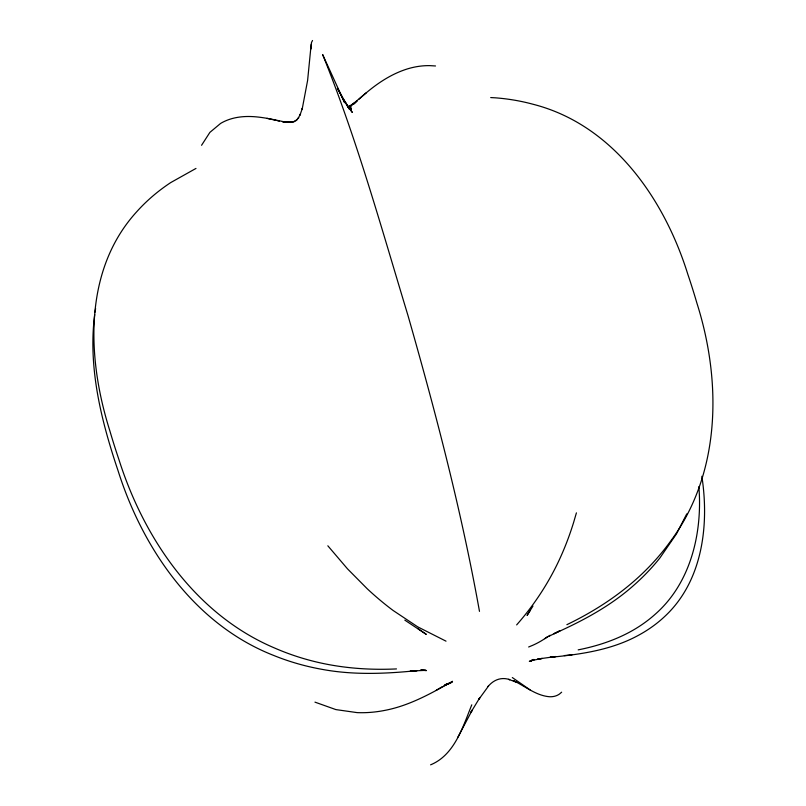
<?xml version="1.0" encoding="UTF-8"?>
<svg xmlns="http://www.w3.org/2000/svg" width="806" height="806" viewBox="0 0 806 806"><rect width="100%" height="100%" fill="white"/><g stroke="black" fill="none" stroke-linecap="round" stroke-linejoin="round"><path stroke-width="1.21" d="M310.955 49.005L311.499 42.476L312.537 40.502M311.187 44.199L307.61 80.439L302.169 109.203L302.452 108.105L299.983 115.077L300.527 113.999L297.928 118.623L298.744 117.656L295.782 120.729L296.9 119.933L293.354 121.908L294.805 121.313L290.321 122.421L292.175 122.059L286.1 122.341L290.966 122.411L282.422 121.646L285.697 122.129C269.99 118.915 253.809 114.643 237.669 117.354A179.557 87.421 51.1 0 0 220.562 123.459L209.882 132.386L201.56 145.292M94.695 314.572C89.204 357.33 96.911 400.552 108.87 441.577A998.16 820.478 1.7 0 0 117.988 470.482C142.843 549.168 194.689 624.569 273.909 655.53A207.434 170.509 1.7 0 0 321.826 669.312C353.28 675.196 385.49 673.846 417.155 670.602L410.224 671.066L425.699 670.35L420.359 670.239L426.505 670.552L421.518 670.169M95.027 312.144L95.592 308.537M576.411 512.858L573.701 522.157A188.816 110.583 -79.3 0 1 560.926 556.261C549.783 581.227 534.721 604.399 516.646 624.902M471.782 704.827C462.835 726.901 454.604 754.95 430.595 764.834M686.783 513.875L676.546 533.774L659.902 557.964A202.447 169.3 -21 0 1 633.496 585.559C610.122 606.324 582.264 621.104 553.893 633.788L559.968 630.755L548.523 636.518M457.858 737.218L472.266 710.066L470.704 712.645L479.761 697.774L478.754 699.427L488.517 686.047L488.093 686.46C493.524 679.921 501.171 676.718 509.765 679.649L508.606 679.367L517.019 682.41M529.925 610.847L527.084 615.391L532.968 606.041M353.663 104.276L355.446 102.553M359.053 99.168C373.057 86.272 388.925 74.706 407.272 68.953A188.816 110.573 -79.3 0 1 429.759 65.639L435.512 65.971M561.651 692.183L559.555 693.976A188.816 52.007 61.7 0 1 549.36 696.727C535.869 695.578 525.018 686.087 513.2 680.566L515.145 681.624M366.438 92.64L350.721 105.888L357.038 101.163L348.625 106.654M528.645 646.996L532.756 645.284A80.922 66.082 4.7 0 0 544.785 638.664L547.677 636.589M533.229 659.499L530.973 661.071L533.733 659.479M544.785 638.664L550.125 635.259M436.328 690.198L442.262 686.722M452.509 681.292C431.23 693.452 409.287 705.693 384.936 710.368A179.557 131.126 -63.1 0 1 357.108 712.615L335.911 709.602L314.965 702.137M566.88 624.68C595.322 610.948 622.131 593.438 644.719 571.263A211.867 176.443 -27.6 0 0 670.874 540.776C721.179 472.719 721.642 381.067 696.908 303.137A977.325 813.909 -27.6 0 0 687.8 274.221C664.436 199.183 613.215 124.789 533.26 104.317A211.867 176.443 -27.6 0 0 495.448 97.828L490.703 97.566M448.327 683.589L444.056 685.694L452.226 682.027L444.942 684.899L450.705 683.045L447.38 683.941M195.979 168.434L170.741 182.569A207.434 168.101 7.7 0 0 136.909 211.535C82.756 270.665 87.129 358.912 109.777 430.575A998.16 808.912 7.7 0 0 118.895 459.48C144.042 538.861 195.747 614.595 274.524 647.984A207.434 168.101 7.7 0 0 322.319 663.318C346.651 668.486 371.657 670.098 396.481 668.92M532.051 660.336L529.341 661.394L534.116 659.761L530.963 660.658L542.257 658.421L537.713 659.056L555.707 656.537L550.004 657.333C580.663 654.452 612.197 649.999 639.49 634.735A211.867 152.304 29.9 0 0 664.638 616.55C702.651 581.327 709.361 525.049 701.845 476.255M348.766 106.704L351.144 105.918L347.749 106.976M578.184 649.868C596.047 646.341 613.598 640.74 629.667 632.095A202.447 150.742 25.6 0 0 655.278 614.182C691.014 582.798 702.58 532.494 698.873 486.653M446.181 684.284L448.408 684.012L446.262 684.193M564.341 655.58L572.169 654.764M266.977 118.331L276.176 120.386M277.204 120.638L279.259 121.202M348.968 107.329L351.184 108.034L348.061 107.027M446.01 641.163L417.699 626.846L393.157 610.505A179.557 87.421 51.1 0 1 367.294 588.833L347.497 568.845L327.841 545.803M530.126 689.916L512.314 677.554M349.119 107.712L351.315 109.153L347.698 106.573M404.803 620.116L426.303 634.382L417.679 628.398M347.497 106.503L351.104 109.818L346.469 104.699L352.323 112.427L342.812 98.685L344.182 100.669M344.867 101.657L349.32 109.052L337.371 88.338M338.117 89.607L340.182 93.476M340.726 94.574L344.656 102.725L322.642 54.576C356.957 139.428 381.409 227.907 407.947 315.398C435.834 412.994 461.556 511.387 479.479 611.361"/></g></svg>
